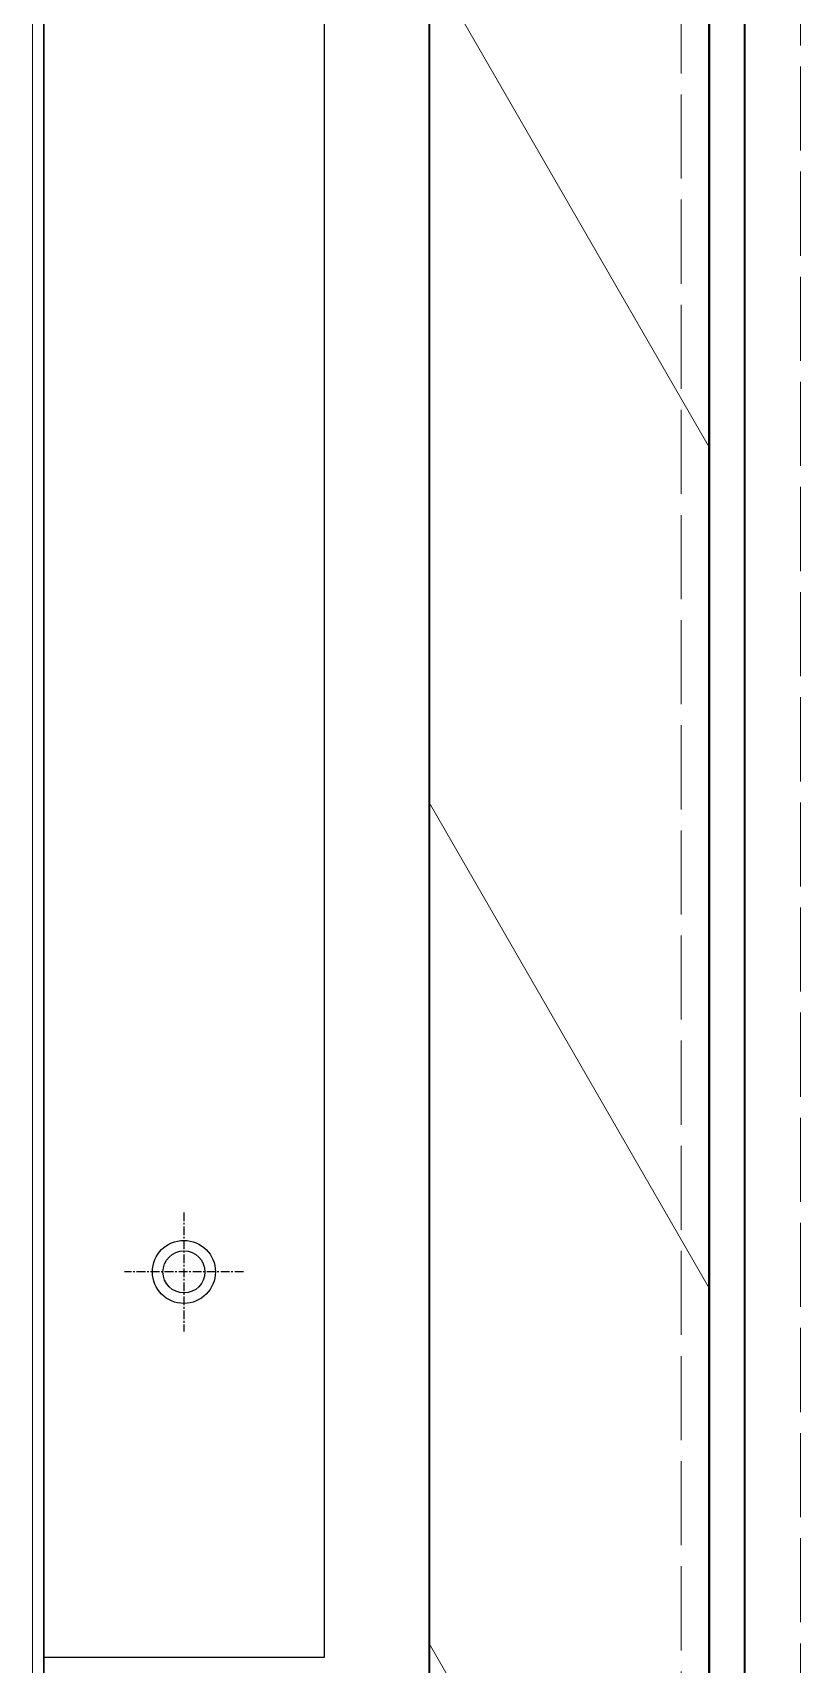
# Model space of a CAD drawing. Header units: millimetres. Extents: x 5532 to 37795, y 3716 to 26531.
# Drawn here: x 15975.6 to 16085.2, y 12882.9 to 13115.8 of the extents above; entities that cross this region are included whole.
import ezdxf

# ---------------------------------------------------------------- set-up
doc = ezdxf.new("R2010")
doc.units = ezdxf.units.MM
doc.linetypes.add('CENTER', pattern=[2, 1.25, -0.25, 0.25, -0.25])
doc.linetypes.add('DASHED', pattern=[15, 12, -3])
doc.layers.add('center', color=1, linetype='CENTER')

# ---------------------------------------------------------------- blocks, each defined once
blk = doc.blocks.new('A$C55E021B5')
at = {"color": 7, "lineweight": 35}
for p, q in [((1374.999025444835, 38.50007679502596), (1374.999025444835, 2102.499800545775)), ((1414.999321274678, 2102.499800545775), (1414.999321274678, 38.50007679502596)), ((1369.999331788727, 2070.499838539894), (1369.999331788727, 209.7874208077847)), ((1369.999331788727, 2070.499838539894), (1369.999331788727, 209.7873063668667)), ((1374.999025444835, 70.50003880079021), (1374.999025444835, 2070.499838539894)), ((1374.999025444835, 2070.499838539894), (1374.999025444835, 209.7873063668667))]:
    blk.add_line(p, q, dxfattribs=at)
at = {"color": 7, "linetype": 'DASHED', "lineweight": 13}
for p, q in [((1361.998997964649, 2074.499776570272), (1361.998997964649, 66.50021521144663)), ((1369.999331788727, 2074.499776570272), (1369.999331788727, 66.50021521144663)), ((1378.999421238652, 1050.499847975821), (1378.999421238652, 38.50007679502596))]:
    blk.add_line(p, q, dxfattribs=at)
at = {"color": 7, "lineweight": 13, "ltscale": 0.1333336477952425}
for p, q in [((1414.999321274678, 934.4677705939685), (1374.999025444835, 865.1857128067932)), ((1414.999321274678, 814.4677986313181), (1374.999025444835, 745.1857408441429)), ((1414.999321274678, 694.4678266687843), (1374.999025444835, 625.1857688814925))]:
    blk.add_line(p, q, dxfattribs=at)
blk = doc.blocks.new('A$C3FF200C2')
for p, q in [((0, 804.9999135783873), (0, -8.642161265015602e-05)), ((40, 804.9999135783873), (40, -8.642161265015602e-05)), ((40, -8.642161265015602e-05), (0, -8.642161265015602e-05))]:
    blk.add_line(p, q)
blk = doc.blocks.new('1')
for p, q in [((15977.16975524684, 15278.39689145979), (15977.16975524684, 11678.39689145932)), ((15977.16975524707, 12193.94220271362), (15977.16975524684, 14499.94234600534))]:
    blk.add_line(p, q)
at = {"lineweight": 5}
blk.add_line((15975.56975524907, 11756.79689145993), (15975.56975524907, 15237.99689145988), dxfattribs=at)
for centre, radius in [((15997.16975524707, 12938.9423460054), 4.5), ((15997.16975524684, 12938.94234600534), 3)]:
    blk.add_circle(centre, radius)
at = {"layer": 'center'}
for p, q in [((15997.16975524684, 12947.44234600534), (15997.16975524684, 12930.44234600534)), ((16005.66975524684, 12938.94234600534), (15988.66975524684, 12938.94234600534))]:
    blk.add_line(p, q, dxfattribs=at)
at = {"xscale": -1}
blk.add_blockref('A$C55E021B5', (17447.16947926709, 12191.44199496984), dxfattribs=at)
blk.add_blockref('A$C3FF200C2', (15977.16975524684, 12883.94243242696))

msp = doc.modelspace()

# ---------------------------------------------------------------- block references
msp.add_blockref('1', (0, 0))

doc.saveas('drawing.dxf')
